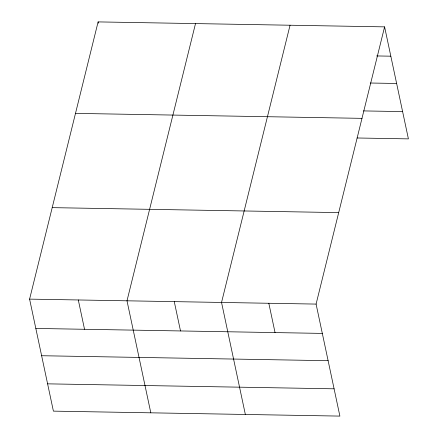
<?xml version="1.0" encoding="UTF-8"?>
<svg xmlns="http://www.w3.org/2000/svg" width="438" height="438" viewBox="0 0 438 438"><rect width="100%" height="100%" fill="white"/><g stroke="black" fill="none" stroke-linecap="round" stroke-linejoin="round"><path stroke-width="0.66" d="M384.597 26.866L316.088 304.087L339.893 416.1L53.403 411.134L29.592 299.121L98.107 21.9L384.597 26.866L408.408 138.879L357.085 137.986M195.512 23.586L126.998 300.813L150.809 412.82M290.055 25.229L221.54 302.45L245.351 414.463M376.653 55.938L390.833 56.184M370.296 83.017L396.631 83.472M363.441 110.913L402.61 111.591M75.495 113.382L361.991 118.348M52.199 207.639L338.694 212.605M29.592 299.121L316.088 304.087M35.823 328.44L322.319 333.406M41.626 355.727L328.117 360.698M47.6 383.847L334.095 388.813M268.817 303.271L275.048 332.59M174.269 301.629L180.505 330.947M98.107 21.9L98.391 23.23M78.298 299.964L84.529 329.283"/></g></svg>
